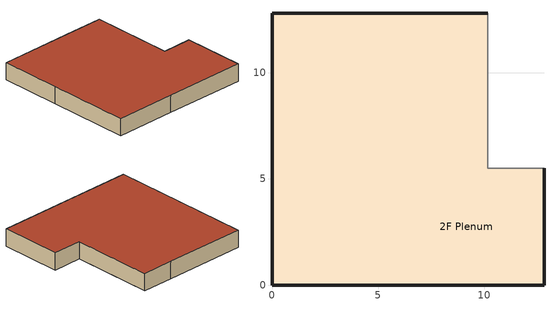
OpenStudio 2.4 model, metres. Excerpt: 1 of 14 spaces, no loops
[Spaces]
2F Plenum
 floor to Room 206 (Drop_Ceiling): 12.8,5.49 12.8,0 5.49,0 5.49,4.01 8.79,4.01 8.79,5.49 z6.81
 floor to Room 204 (Drop_Ceiling): 7.32,12.8 7.32,8.79 4.01,8.79 4.01,7.32 0,7.32 0,12.8 z6.81
 floor to Room 205 (Drop_Ceiling): 4.01,7.32 4.01,4.01 5.49,4.01 5.49,0 0,0 0,7.32 z6.81
 floor to Room 203 (Drop_Ceiling): 10.16,12.8 10.16,8.79 7.32,8.79 7.32,12.8 z6.81
 floor to Room 202 (Drop_Ceiling): 10.16,8.79 10.16,5.49 8.79,5.49 8.79,4.01 4.01,4.01 4.01,8.79 z6.81
 wall outside (2FRP_Ext_Wall): 0,7.32 0,0 5.49,0 12.8,0 12.8,5.49 / 10.16,12.8 7.32,12.8 z6.81:8.33
 wall outside (Rigid Foam Board In.): 7.32,12.8 0,12.8 0,7.32 z6.81:8.33
 wall to Room 201 (INT_WALL): 12.8,5.49 10.16,5.49 10.16,12.8 z6.81:8.33
 roof outside (2FRP_Roof): 12.8,0 12.8,5.49 10.16,5.49 10.16,12.8 0,12.8 0,0 z8.33
[Site]
Oak Ridge_TN_USA Design_Conditions: Latitude {deg}=35.96; Longitude {deg}=-84.29; Time Zone {hr}=-5; Elevation {m}=334; Terrain=Suburbs
[Building]
FRP_RTU: North Axis {deg}=0; Default Construction Set=Default Construction Set 1
[SizingPeriod:DesignDay] Barometric Pressure {Pa}=97376; Sky Clearness=0; Rain Indicator=0; Snow Indicator=0; Day of Month=21; Daylight Saving Time Indicator=0; Humidity Indicating Type=Wetbulb; Dry-Bulb Temperature Range Modifier Type=DefaultMultipliers
Name | Maximum Dry-Bulb Temperature {C} | Daily Dry-Bulb Temperature Range {deltaC} | Humidity Indicating Conditions at Maximum Dry-Bulb | Wind Speed {m/s} | Wind Direction {deg} | Month | Day Type | Solar Model Indicator | ASHRAE Taub | ASHRAE Taud
Oak Ridge Ann Clg 2% Condns DB=>MWB | 31.4 | 10.3 | 22.8 | 3.2 | 260 | 7 | SummerDesignDay | ASHRAETau | 0.455 | 2.134
Oak Ridge Ann Htg 99.6% Condns DB | -8.6 | 0 | -8.6 | 2.5 | 50 | 1 | WinterDesignDay | ASHRAEClearSky
[ClimateZones]
Climate Zone Institution Name 2=CEC; Climate Zone Document Name 2=California Climate Zone Descriptions; Climate Zone Document Year 2=1995
[Site:GroundReflectance]
0.29, 0.29, 0.29, 0.29, 0.29, 0.29, 0.29, 0.29, 0.29, 0.29, 0.29, 0.29
[Site:GroundTemperature:BuildingSurface]
19.939, 19.907, 19.925, 20.167, 21.424, 22.505, 22.726, 22.815, 22.805, 20.837, 20.22, 20.048
[Site:WaterMainsTemperature]
Calculation Method=Correlation; Annual Average Outdoor Air Temperature {C}=14.55; Maximum Difference In Monthly Average Outdoor Air Temperatures {deltaC}=22
[Construction]
INT_WALL: GP01 1/2 GYPSUM, GP01 1/2 GYPSUM
2FRP_Ext_Wall: ExtWall_FaceBrick, ExtWall_Air, ExtWall_ConcreteBlock, ExtWall_R11_Insulation, ExtWall_Gypsum
Drop_Ceiling: Std AC02
Rigid Foam Board In.: ExtWall_FaceBrick, ExtWall_Air, ExtWall_ConcreteBlock, ExtWall_R11_Insulation, ExtWall_Gypsum, 2" Polyisorigid Foam Board, ExtWall_Gypsum
2FRP_Roof: Std PW05, Roof Insulation, Roof Membrane, Metal Decking
Air Wall: Air Wall Material
Internal Mass construction steel thin: Internal Mass material metal thin
Internal Mass construction steel thick: Internal Mass material metal thick
[Material] Thermal Absorptance=0.9
Name | Roughness | Thickness {m} | Conductivity {W/m-K} | Density {kg/m3} | Specific Heat {J/kg-K} | Solar Absorptance | Visible Absorptance
GP01 1/2 GYPSUM | Smooth | 0.0127 | 0.16 | 800 | 1090 | 0.7 | 0.5
ExtWall_FaceBrick | MediumRough | 0.092075 | 1.31095 | 2082.4 | 920.48 | 0.7 | 0.7
ExtWall_ConcreteBlock | Rough | 0.2032 | 1.311 | 1121.29 | 836.8 | 0.7 | 0.7
ExtWall_R11_Insulation | MediumRough | 0.0889 | 0.077868 | 9.61107 | 836.8 | 0.7 | 0.7
ExtWall_Gypsum | Smooth | 0.015875 | 0.16 | 784.9 | 830 | 0.92 | 0.92
Std AC02 | MediumSmooth | 0.0127 | 0.057 | 288 | 1339 | 0.7 | 0.2
2" Polyisorigid Foam Board | Rough | 0.0508 | 0.02605 | 32 | 920 | 0.7 | 0.7
Std PW05 | MediumSmooth | 0.0191 | 0.115 | 545 | 1213 | 0.78 | 0.78
Roof Insulation | MediumRough | 0.0762 | 0.024023 | 265 | 836.8 | 0.7 | 0.7
Roof Membrane | VeryRough | 0.0095 | 0.16 | 1121.29 | 1460 | 0.7 | 0.7
Metal Decking | MediumSmooth | 0.0015 | 45.006 | 7680 | 418.4 | 0.7 | 0.3
Internal Mass material metal thin | MediumSmooth | 0.0015875 | 45.006 | 7680 | 418.4 | 0.7 | 0.3
Internal Mass material metal thick | MediumSmooth | 0.00635 | 45.006 | 7680 | 418.4 | 0.7 | 0.3
[Material:AirGap]
ExtWall_Air: Thermal Resistance {m2-K/W}=0.156738
[DefaultConstructionSet]
Default Construction Set 1: Default Exterior Surface Constructions=Default Surface Constructions 1; Default Interior Surface Constructions=Default Surface Constructions 2; Default Ground Contact Surface Constructions=Default Surface Constructions 3; Default Exterior SubSurface Constructions=Default Sub Surface Constructions 1; Default Interior SubSurface Constructions=Default Sub Surface Constructions 2
[DefaultSurfaceConstructions]
Default Surface Constructions 1; Default Surface Constructions 2; Default Surface Constructions 3
[DefaultSubSurfaceConstructions]
Name | Operable Window Construction | Door Construction
Default Sub Surface Constructions 1
Default Sub Surface Constructions 2 | Air Wall | Air Wall
[Material:AirWall]
Air Wall Material
[ThermalZone]
2F Plenum: Zone Outside Convection Algorithm=AdaptiveConvectionAlgorithm; Use Ideal Air Loads=No
[Sizing:Zone]
2F Plenum: Zone Cooling Design Supply Air Temperature Input Method=SupplyAirTemperature; Zone Cooling Design Supply Air Temperature {C}=14; Zone Cooling Design Supply Air Temperature Difference {deltaC}=11.11; Zone Heating Design Supply Air Temperature Input Method=SupplyAirTemperature; Zone Heating Design Supply Air Temperature {C}=40; Zone Heating Design Supply Air Temperature Difference {deltaC}=11.11; Zone Cooling Design Supply Air Humidity Ratio {kg-H2O/kg-air}=0.0085; Zone Heating Design Supply Air Humidity Ratio {kg-H2O/kg-air}=0.008; Cooling Design Air Flow Method=DesignDay; Heating Design Air Flow Method=DesignDay; Account for Dedicated Outdoor Air System=No; Dedicated Outdoor Air System Control Strategy=NeutralSupplyAir; Dedicated Outdoor Air Low Setpoint Temperature for Design {C}=autosize; Dedicated Outdoor Air High Setpoint Temperature for Design {C}=autosize
[Space]
2F Plenum: Building Story=Building Story 4; Thermal Zone=2F Plenum; Part of Total Floor Area=No
[SpaceInfiltration:DesignFlowRate] Design Flow Rate Calculation Method=AirChanges/Hour; Air Changes per Hour {1/hr}=0.5; Constant Term Coefficient=0.606; Temperature Term Coefficient=0.03636; Velocity Term Coefficient=0.1177; Velocity Squared Term Coefficient=0
Name | Schedule | Space or SpaceType
Infiltration | INFIL_SCH
2F Plenum Infiltration | infil_custom_no_hvac | 2F Plenum
[OtherEquipment:Definition]
202 Occupant Latent Definition: Design Level Calculation Method=Watts/Area; Watts per Space Floor Area {W/m2}=3.155; Fraction Latent=1
[OtherEquipment]
202 Occupant Latent: Other Equipment Definition=202 Occupant Latent Definition; Schedule=Occupant Latent Schedule
[InternalMass:Definition] Design Level Calculation Method=SurfaceArea; Surface Area {m2}=0.092903
Name | Construction
Internal Mass Thin 1 sqft | Internal Mass construction steel thin
Internal Mass Thick 1 sqft | Internal Mass construction steel thick
[InternalMass] Space or SpaceType=2F Plenum
Name | Internal Mass Definition | Multiplier
Internal Mass 27 | Internal Mass Thick 1 sqft | 50
Internal Mass 28 | Internal Mass Thin 1 sqft | 500
[BuildingStory]
Building Story 4: Nominal Z Coordinate {m}=6.8072
[AvailabilityManager:NightCycle]
Availability Manager Night Cycle 1: Control Type=StayOff; Thermostat Tolerance {deltaC}=1.38889; Cycling Run Time {s}=3600
[CoilPerformance:DX:Cooling] Gross Rated Total Cooling Capacity {W}=autosize; Gross Rated Sensible Heat Ratio=autosize; Rated Air Flow Rate {m3/s}=autosize; Nominal Time for Condensate Removal to Begin {s}=1000; Ratio of Initial Moisture Evaporation Rate and Steady State Latent Capacity=1.5; Maximum Cycling Rate {cycles/hr}=3; Latent Capacity Time Constant {s}=45; Condenser Type=AirCooled; Evaporative Condenser Effectiveness=0.9; Evaporative Condenser Air Flow Rate {m3/s}=autosize; Evaporative Condenser Pump Rated Power Consumption {W}=autosize
Name | Gross Rated Cooling COP {W/W} | Fraction of Air Flow Bypassed Around Coil | Total Cooling Capacity Function of Temperature Curve | Total Cooling Capacity Function of Flow Fraction Curve | Energy Input Ratio Function of Temperature Curve | Energy Input Ratio Function of Flow Fraction Curve | Part Load Fraction Correlation Curve
Coil Performance DX Cooling 1 | 3 | 0.5 | Curve Biquadratic 1 | Curve Quadratic 1 | Curve Biquadratic 2 | Curve Quadratic 2 | Curve Quadratic 3
Coil Performance DX Cooling 2 | 3 | 0 | Curve Biquadratic 3 | Curve Quadratic 4 | Curve Biquadratic 4 | Curve Quadratic 5 | Curve Quadratic 6
Coil Performance DX Cooling 3 | 2.7 | 0.5 | Curve Biquadratic 5 | Curve Quadratic 7 | Curve Biquadratic 6 | Curve Quadratic 8 | Curve Quadratic 9
Coil Performance DX Cooling 4 | 2.7 | 0 | Curve Biquadratic 7 | Curve Quadratic 10 | Curve Biquadratic 8 | Curve Quadratic 11 | Curve Quadratic 12
[AirLoopHVAC:ReturnPlenum]
Air Loop HVAC Return Plenum 2: ThermalZone=2F Plenum
[Curve:Biquadratic] Minimum Value of x=-100; Maximum Value of x=100; Minimum Value of y=-100; Maximum Value of y=100
Name | Coefficient1 Constant | Coefficient2 x | Coefficient3 x**2 | Coefficient4 y | Coefficient5 y**2 | Coefficient6 x*y
Curve Biquadratic 1; Curve Biquadratic 3 | 1.06794 | -0.0312618 | 0.00197431 | -0.00272643 | -5.52654e-05 | -6.31169e-05
Curve Biquadratic 2; Curve Biquadratic 4 | 0.17406 | 0.0222815 | -0.000134077 | 0.028298 | 0.0004851 | -0.00167709
Curve Biquadratic 5; Curve Biquadratic 7 | 0.59678 | 0.0342166 | 0.000113924 | -0.00375859 | -9.17495e-05 | -8.98373e-05
Curve Biquadratic 6; Curve Biquadratic 8 | 0.435348 | 0.00401564 | 0.000604235 | 0.015824 | 0.000747287 | -0.00177974
[Curve:Quadratic]
Name | Coefficient1 Constant | Coefficient2 x | Coefficient3 x**2 | Minimum Value of x | Maximum Value of x
Curve Quadratic 1; Curve Quadratic 4; Curve Quadratic 7; Curve Quadratic 10 | 0.8 | 0.2 | 0 | 0.5 | 1.5
Curve Quadratic 2; Curve Quadratic 5; Curve Quadratic 8; Curve Quadratic 11 | 1.1552 | -0.1808 | 0.0256 | 0.5 | 1.5
Curve Quadratic 3; Curve Quadratic 6; Curve Quadratic 9; Curve Quadratic 12 | 0.85 | 0.15 | 0 | 0 | 1
[Schedule:Ruleset]
Name | Default Day Schedule | Summer Design Day Schedule | Winter Design Day Schedule
infil_custom_no_hvac | Schedule Day 3
Occupant Latent Schedule | Occupant Latent Schedule Default Schedule | Occupant Latent Schedule Summer Design Day | Occupant Latent Schedule Winter Design Day
INFIL_SCH | INFIL_SCH Default Schedule | INFIL_SCH Summer Design Day | INFIL_SCH Winter Design Day
[Schedule:Day]
Schedule Day 3: 24, 0, 1
Schedule Day 4: 24, 0, 0.5
Occupant Latent Schedule Default Schedule; Occupant Latent Schedule Winter Design Day; Occupant Latent Schedule Summer Design Day: 6, 0, 0, 7, 0, 0.037, 8, 0, 0.07, 12, 0, 0.33, 13, 0, 0.18, 17, 0, 0.33, 18, 0, 0.11, 22, 0, 0.037, 23, 0, 0.02, 24, 0, 0
INFIL_SCH Default Schedule; INFIL_SCH Winter Design Day; INFIL_SCH Summer Design Day: 6, 0, 1, 18, 0, 0.25, 24, 0, 1
[Schedule:Rule]
Schedule Rule 8: Schedule Ruleset=infil_custom_no_hvac; Rule Order=0; Day Schedule=Schedule Day 4; Apply Sunday=Yes; Apply Monday=Yes; Apply Tuesday=Yes; Apply Wednesday=Yes; Apply Thursday=Yes; Apply Friday=Yes; Apply Saturday=Yes; Date Specification Type=DateRange; Start Month=8; Start Day=9; End Month=8; End Day=16
